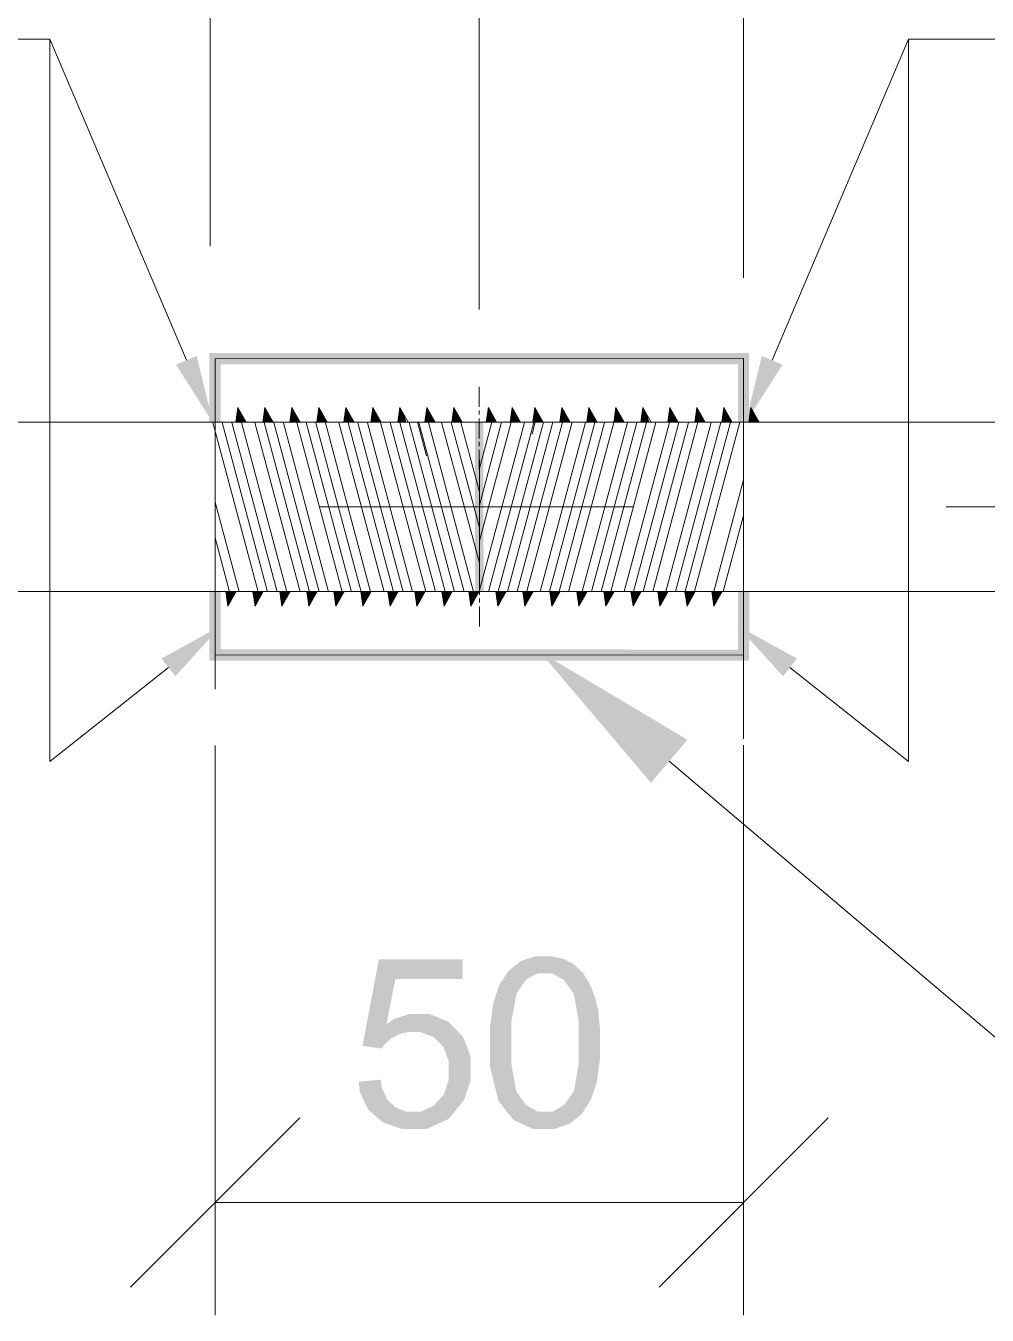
# Model space of a CAD drawing. Header units: millimetres. Extents: x 2 to 579, y 1 to 405.
# Drawn here: x 193.54 to 201.22, y 97.12 to 107.42 of the extents above; entities that cross this region are included whole.
import ezdxf

# ---------------------------------------------------------------- set-up
doc = ezdxf.new("R2010")
doc.units = ezdxf.units.MM
doc.linetypes.add('XKITLINE00', pattern=[0])
doc.layers.add('LinkedObject', color=7, linetype='Continuous', lineweight=0)

# ---------------------------------------------------------------- blocks, each defined once
blk = doc.blocks.new('*A4')
at = {"layer": 'LinkedObject'}
for color, points in [(4, [(199.318, 104.805), (195.099, 104.713), (195.009, 104.803)]), (4, [(195.009, 104.803), (195.099, 104.251), (195.009, 104.251)]), (4, [(195.099, 104.713), (195.099, 104.251), (195.009, 104.803)]), (4, [(199.228, 104.715), (195.099, 104.713), (199.318, 104.805)]), (4, [(199.318, 104.251), (199.228, 104.715), (199.318, 104.805)]), (6, [(194.742, 104.711), (194.908, 104.781), (195.036, 104.249)]), (4, [(199.228, 104.251), (199.228, 104.715), (199.318, 104.251)]), (6, [(199.419, 104.781), (199.585, 104.711), (199.29, 104.249)]), (4, [(197.195, 104.251), (197.198, 102.901), (197.128, 104.25)]), (4, [(197.128, 104.25), (197.198, 102.901), (197.131, 102.901)]), (4, [(195.008, 102.901), (195.099, 102.439), (195.009, 102.349)]), (4, [(195.098, 102.901), (195.099, 102.439), (195.008, 102.901)]), (4, [(199.228, 102.437), (199.229, 102.901), (199.318, 102.347)]), (4, [(199.318, 102.347), (199.229, 102.901), (199.319, 102.901)]), (6, [(194.738, 102.224), (194.626, 102.365), (195.105, 102.63)]), (6, [(199.7, 102.365), (199.588, 102.224), (199.221, 102.63)]), (4, [(195.099, 102.439), (199.228, 102.437), (195.009, 102.349)]), (4, [(195.009, 102.349), (199.228, 102.437), (199.318, 102.347)]), (1, [(198.825, 101.717), (198.534, 101.373), (197.649, 102.418)]), (7, [(196.494, 99.807), (196.231, 99.273), (196.362, 99.965)]), (7, [(197.032, 99.807), (196.362, 99.965), (197.032, 99.965)]), (7, [(196.494, 99.807), (196.362, 99.965), (197.032, 99.807)]), (7, [(197.493, 99.95), (197.63, 99.852), (197.444, 99.911)]), (7, [(197.615, 99.989), (197.63, 99.852), (197.493, 99.95)]), (7, [(197.688, 99.989), (197.63, 99.852), (197.615, 99.989)]), (7, [(197.63, 99.852), (197.688, 99.989), (197.687, 99.852)]), (7, [(197.688, 99.989), (197.745, 99.852), (197.687, 99.852)]), (7, [(197.838, 99.968), (197.688, 99.989), (197.743, 99.989)]), (7, [(197.879, 99.946), (197.688, 99.989), (197.838, 99.968)]), (7, [(197.842, 99.797), (197.688, 99.989), (197.879, 99.946)]), (7, [(197.745, 99.852), (197.688, 99.989), (197.842, 99.797)]), (7, [(197.396, 99.871), (197.504, 99.755), (197.323, 99.759)]), (7, [(197.538, 99.803), (197.396, 99.871), (197.444, 99.911)]), (7, [(197.504, 99.755), (197.396, 99.871), (197.538, 99.803)]), (7, [(197.444, 99.911), (197.63, 99.852), (197.538, 99.803)]), (7, [(197.879, 99.946), (197.88, 99.742), (197.842, 99.797)]), (7, [(197.92, 99.924), (197.88, 99.742), (197.879, 99.946)]), (7, [(197.988, 99.861), (197.88, 99.742), (197.92, 99.924)]), (7, [(198.014, 99.82), (197.88, 99.742), (197.988, 99.861)]), (7, [(196.422, 99.445), (196.231, 99.273), (196.494, 99.807)]), (7, [(197.323, 99.759), (197.504, 99.755), (197.298, 99.685)]), (7, [(197.298, 99.685), (197.504, 99.755), (197.462, 99.693)]), (7, [(198.014, 99.82), (197.919, 99.687), (197.88, 99.742)]), (7, [(198.041, 99.778), (197.919, 99.687), (198.014, 99.82)]), (7, [(198.082, 99.678), (197.919, 99.687), (198.041, 99.778)]), (7, [(197.462, 99.693), (197.249, 99.419), (197.298, 99.685)]), (7, [(197.419, 99.466), (197.249, 99.419), (197.462, 99.693)]), (7, [(197.298, 99.685), (197.249, 99.419), (197.274, 99.612)]), (7, [(198.098, 99.619), (197.958, 99.466), (197.919, 99.687)]), (7, [(198.098, 99.619), (197.919, 99.687), (198.082, 99.678)]), (7, [(198.113, 99.56), (197.958, 99.466), (198.098, 99.619)]), (7, [(198.128, 99.4), (197.958, 99.466), (198.113, 99.56)]), (7, [(196.231, 99.273), (196.422, 99.445), (196.519, 99.365)]), (7, [(196.609, 99.529), (196.422, 99.445), (196.482, 99.487)]), (7, [(196.592, 99.383), (196.422, 99.445), (196.609, 99.529)]), (7, [(196.519, 99.365), (196.422, 99.445), (196.592, 99.383)]), (7, [(196.592, 99.383), (196.609, 99.529), (196.632, 99.383)]), (7, [(196.632, 99.383), (196.609, 99.529), (196.697, 99.383)]), (7, [(196.676, 99.529), (196.697, 99.383), (196.609, 99.529)]), (7, [(196.913, 99.468), (196.676, 99.529), (196.764, 99.529)]), (7, [(196.801, 99.342), (196.676, 99.529), (196.913, 99.468)]), (7, [(196.697, 99.383), (196.676, 99.529), (196.801, 99.342)]), (7, [(196.801, 99.342), (196.913, 99.468), (196.841, 99.301)]), (7, [(196.841, 99.301), (196.913, 99.468), (196.88, 99.26)]), (7, [(196.974, 99.407), (196.88, 99.26), (196.913, 99.468)]), (7, [(197.249, 99.3), (197.419, 99.466), (197.419, 99.3)]), (7, [(197.249, 99.419), (197.419, 99.466), (197.249, 99.3)]), (7, [(198.128, 99.4), (197.958, 99.3), (197.958, 99.466)]), (7, [(196.487, 99.347), (196.231, 99.273), (196.519, 99.365)]), (7, [(196.455, 99.329), (196.231, 99.273), (196.487, 99.347)]), (7, [(196.405, 99.281), (196.231, 99.273), (196.455, 99.329)]), (7, [(196.88, 99.26), (196.974, 99.407), (196.92, 99.148)]), (7, [(196.92, 99.148), (196.974, 99.407), (197.095, 99.188)]), (7, [(197.095, 99.188), (196.974, 99.407), (197.034, 99.345)]), (7, [(198.128, 99.3), (197.958, 99.3), (198.128, 99.4)]), (7, [(196.231, 99.273), (196.405, 99.281), (196.386, 99.252)]), (7, [(197.419, 99.3), (197.249, 99.11), (197.249, 99.3)]), (7, [(197.419, 99.133), (197.249, 99.11), (197.419, 99.3)]), (7, [(198.128, 99.3), (197.958, 99.134), (197.958, 99.3)]), (7, [(198.128, 99.181), (197.958, 99.134), (198.128, 99.3)]), (7, [(196.92, 99.148), (197.095, 99.188), (196.92, 99.077)]), (7, [(196.92, 99.077), (197.095, 99.188), (196.92, 99.003)]), (7, [(197.095, 99.092), (196.92, 99.003), (197.095, 99.188)]), (7, [(197.419, 99.133), (197.382, 98.75), (197.249, 99.11)]), (7, [(197.458, 98.912), (197.382, 98.75), (197.419, 99.133)]), (7, [(197.919, 98.913), (198.128, 99.181), (198.079, 98.916)]), (7, [(197.958, 99.134), (198.128, 99.181), (197.919, 98.913)]), (7, [(198.079, 98.916), (198.128, 99.181), (198.103, 98.989)]), (7, [(196.879, 98.883), (197.095, 99.092), (196.988, 98.775)]), (7, [(196.92, 99.003), (197.095, 99.092), (196.879, 98.883)]), (7, [(196.988, 98.775), (197.095, 99.092), (197.042, 98.842)]), (7, [(197.042, 98.842), (197.095, 99.092), (197.095, 99)]), (7, [(197.249, 99.11), (197.382, 98.75), (197.316, 98.835)]), (7, [(196.385, 98.939), (196.201, 98.988), (196.376, 99.003)]), (7, [(196.201, 98.988), (196.334, 98.714), (196.21, 98.903)]), (7, [(196.385, 98.939), (196.334, 98.714), (196.201, 98.988)]), (7, [(196.43, 98.843), (196.334, 98.714), (196.385, 98.939)]), (7, [(196.21, 98.903), (196.334, 98.714), (196.276, 98.766)]), (7, [(196.334, 98.714), (196.43, 98.843), (196.392, 98.663)]), (7, [(196.465, 98.811), (196.392, 98.663), (196.43, 98.843)]), (7, [(196.837, 98.838), (196.988, 98.775), (196.796, 98.793)]), (7, [(196.879, 98.883), (196.988, 98.775), (196.837, 98.838)]), (7, [(197.382, 98.75), (197.458, 98.912), (197.497, 98.857)]), (7, [(197.536, 98.802), (197.382, 98.75), (197.497, 98.857)]), (7, [(197.88, 98.857), (197.982, 98.73), (197.841, 98.802)]), (7, [(198.079, 98.916), (197.88, 98.857), (197.919, 98.913)]), (7, [(198.055, 98.843), (197.88, 98.857), (198.079, 98.916)]), (7, [(197.982, 98.73), (197.88, 98.857), (198.055, 98.843)]), (7, [(196.5, 98.779), (196.392, 98.663), (196.465, 98.811)]), (7, [(196.5, 98.779), (196.634, 98.611), (196.392, 98.663)]), (7, [(196.585, 98.747), (196.634, 98.611), (196.5, 98.779)]), (7, [(196.635, 98.747), (196.634, 98.611), (196.585, 98.747)]), (7, [(196.634, 98.611), (196.988, 98.775), (196.747, 98.611)]), (7, [(196.695, 98.747), (196.988, 98.775), (196.634, 98.611)]), (7, [(196.695, 98.747), (196.634, 98.611), (196.635, 98.747)]), (7, [(196.796, 98.793), (196.988, 98.775), (196.695, 98.747)]), (7, [(196.747, 98.611), (196.988, 98.775), (196.924, 98.693)]), (7, [(197.536, 98.802), (197.688, 98.611), (197.382, 98.75)]), (7, [(197.382, 98.75), (197.688, 98.611), (197.438, 98.681)]), (7, [(197.631, 98.747), (197.688, 98.611), (197.536, 98.802)]), (7, [(197.688, 98.611), (197.631, 98.747), (197.688, 98.747)]), (7, [(197.688, 98.611), (197.745, 98.747), (197.762, 98.611)]), (7, [(197.745, 98.747), (197.688, 98.611), (197.688, 98.747)]), (7, [(197.933, 98.69), (197.745, 98.747), (197.841, 98.802)]), (7, [(197.885, 98.651), (197.745, 98.747), (197.933, 98.69)]), (7, [(197.762, 98.611), (197.745, 98.747), (197.885, 98.651)]), (7, [(197.841, 98.802), (197.982, 98.73), (197.933, 98.69)]), (7, [(196.392, 98.663), (196.634, 98.611), (196.543, 98.611)]), (7, [(197.438, 98.681), (197.688, 98.611), (197.591, 98.611)])]:
    blk.add_hatch(color=color, dxfattribs=at).paths.add_polyline_path(points, flags=17)
at = {"layer": 'LinkedObject', "color": 6, "linetype": 'XKITLINE00', "lineweight": 0}
for p, q in [((195.014, 105.658), (195.014, 114.337)), ((197.163, 105.151), (197.163, 114.337)), ((197.163, 105.435), (197.163, 114.337)), ((199.273, 105.405), (199.273, 114.337)), ((193.735, 107.309), (188.74, 107.309)), ((194.825, 104.746), (193.735, 107.309)), ((193.735, 101.544), (193.735, 107.309)), ((199.502, 104.746), (200.591, 107.309)), ((200.591, 107.309), (205.587, 107.309)), ((200.591, 101.544), (200.591, 107.309)), ((195.891, 103.576), (198.391, 103.576)), ((200.891, 103.576), (214.064, 103.576)), ((194.682, 102.295), (193.735, 101.544)), ((199.644, 102.295), (200.591, 101.544)), ((195.055, 101.671), (195.055, 97.123)), ((199.274, 101.673), (199.274, 97.123)), ((195.73, 98.698), (194.38, 97.348)), ((198.599, 97.348), (199.949, 98.698)), ((195.055, 98.023), (199.274, 98.023))]:
    blk.add_line(p, q, dxfattribs=at)
at = {"layer": 'LinkedObject', "color": 7, "linetype": 'XKITLINE00', "lineweight": 0}
for p, q in [((195.014, 104.758), (195.014, 104.758)), ((197.163, 104.535), (197.163, 104.535)), ((199.273, 104.505), (199.273, 104.505)), ((182.597, 104.251), (211.732, 104.251)), ((197.163, 104.251), (197.163, 104.251)), ((211.732, 102.901), (182.597, 102.901)), ((195.055, 102.571), (195.055, 102.571)), ((199.274, 102.573), (199.274, 102.573)), ((199.274, 98.023), (199.274, 98.023))]:
    blk.add_line(p, q, dxfattribs=at)
at = {"layer": 'LinkedObject', "color": 4, "linetype": 'XKITLINE00', "lineweight": 0}
for p, q in [((195.054, 104.758), (199.273, 104.76)), ((195.054, 104.251), (195.054, 104.758)), ((199.274, 104.251), (199.273, 104.76)), ((199.273, 104.76), (199.273, 101.723)), ((195.054, 104.61), (195.054, 102.122)), ((197.164, 103.873), (197.164, 102.901)), ((195.054, 102.901), (195.054, 102.394)), ((199.274, 102.901), (199.273, 102.392)), ((195.054, 102.394), (199.273, 102.392))]:
    blk.add_line(p, q, dxfattribs=at)
at = {"layer": 'LinkedObject', "color": 9, "linetype": 'XKITLINE00', "lineweight": 0}
for p, q in [((197.163, 104.375), (197.163, 104.535)), ((197.163, 104.313), (197.163, 104.344)), ((197.163, 104.125), (197.163, 104.281)), ((197.163, 104.123), (197.163, 104.251)), ((197.163, 104.063), (197.163, 104.094)), ((197.163, 104.06), (197.163, 104.092)), ((197.164, 103.875), (197.163, 104.031)), ((197.163, 103.873), (197.163, 104.029)), ((197.164, 103.813), (197.164, 103.844)), ((197.164, 103.81), (197.164, 103.842)), ((197.164, 103.625), (197.164, 103.781)), ((197.164, 103.623), (197.164, 103.779)), ((197.164, 103.563), (197.164, 103.594)), ((197.164, 103.56), (197.164, 103.592)), ((197.164, 103.375), (197.164, 103.531)), ((197.164, 103.373), (197.164, 103.529)), ((197.164, 103.313), (197.164, 103.344)), ((197.164, 103.31), (197.164, 103.342)), ((197.164, 103.125), (197.164, 103.281)), ((197.164, 103.123), (197.164, 103.279)), ((197.164, 103.063), (197.164, 103.094)), ((197.164, 103.06), (197.164, 103.092)), ((197.164, 102.875), (197.164, 103.031)), ((197.164, 102.901), (197.164, 103.029)), ((197.164, 102.813), (197.164, 102.844)), ((197.164, 102.622), (197.164, 102.781))]:
    blk.add_line(p, q, dxfattribs=at)
at = {"layer": 'LinkedObject', "color": 1, "linetype": 'XKITLINE00', "lineweight": 0}
for p, q in [((195.237, 104.369), (195.22, 104.251)), ((195.223, 104.273), (195.229, 104.251)), ((195.224, 104.28), (195.232, 104.251)), ((195.226, 104.294), (195.238, 104.251)), ((195.227, 104.302), (195.241, 104.251)), ((195.229, 104.316), (195.247, 104.251)), ((195.23, 104.323), (195.25, 104.251)), ((195.232, 104.338), (195.256, 104.251)), ((195.233, 104.345), (195.259, 104.251)), ((195.235, 104.36), (195.265, 104.251)), ((195.236, 104.367), (195.268, 104.251)), ((195.302, 104.251), (195.237, 104.369)), ((195.247, 104.351), (195.274, 104.251)), ((195.253, 104.34), (195.277, 104.251)), ((195.264, 104.319), (195.283, 104.251)), ((195.27, 104.309), (195.286, 104.251)), ((195.281, 104.288), (195.292, 104.251)), ((195.287, 104.278), (195.295, 104.251)), ((195.452, 104.369), (195.435, 104.251)), ((195.438, 104.273), (195.444, 104.251)), ((195.439, 104.28), (195.447, 104.251)), ((195.441, 104.295), (195.453, 104.251)), ((195.443, 104.302), (195.456, 104.251)), ((195.445, 104.316), (195.462, 104.251)), ((195.446, 104.324), (195.465, 104.251)), ((195.448, 104.338), (195.471, 104.251)), ((195.449, 104.345), (195.474, 104.251)), ((195.451, 104.36), (195.48, 104.251)), ((195.518, 104.251), (195.452, 104.369)), ((195.452, 104.367), (195.483, 104.251)), ((195.463, 104.35), (195.489, 104.251)), ((195.468, 104.34), (195.492, 104.251)), ((195.48, 104.319), (195.498, 104.251)), ((195.486, 104.309), (195.501, 104.251)), ((195.497, 104.288), (195.507, 104.251)), ((195.503, 104.278), (195.51, 104.251)), ((195.668, 104.369), (195.651, 104.251)), ((195.654, 104.273), (195.66, 104.251)), ((195.655, 104.281), (195.663, 104.251)), ((195.657, 104.295), (195.669, 104.251)), ((195.658, 104.302), (195.672, 104.251)), ((195.66, 104.317), (195.678, 104.251)), ((195.661, 104.324), (195.681, 104.251)), ((195.663, 104.338), (195.687, 104.251)), ((195.664, 104.346), (195.69, 104.251)), ((195.667, 104.36), (195.696, 104.251)), ((195.734, 104.251), (195.668, 104.369)), ((195.668, 104.367), (195.699, 104.251)), ((195.678, 104.35), (195.705, 104.251)), ((195.684, 104.339), (195.708, 104.251)), ((195.696, 104.319), (195.714, 104.251)), ((195.701, 104.308), (195.717, 104.251)), ((195.713, 104.288), (195.723, 104.251)), ((195.719, 104.277), (195.726, 104.251)), ((195.883, 104.369), (195.866, 104.251)), ((195.869, 104.274), (195.876, 104.251)), ((195.871, 104.281), (195.879, 104.251)), ((195.873, 104.295), (195.885, 104.251)), ((195.874, 104.303), (195.888, 104.251)), ((195.876, 104.317), (195.894, 104.251)), ((195.877, 104.324), (195.897, 104.251)), ((195.879, 104.339), (195.903, 104.251)), ((195.88, 104.346), (195.906, 104.251)), ((195.882, 104.361), (195.912, 104.251)), ((195.949, 104.251), (195.883, 104.369)), ((195.883, 104.368), (195.915, 104.251)), ((195.894, 104.349), (195.921, 104.251)), ((195.9, 104.339), (195.924, 104.251)), ((195.911, 104.318), (195.93, 104.251)), ((195.917, 104.308), (195.933, 104.251)), ((195.929, 104.287), (195.939, 104.251)), ((195.935, 104.277), (195.942, 104.251)), ((196.099, 104.369), (196.082, 104.251)), ((196.085, 104.274), (196.091, 104.251)), ((196.086, 104.281), (196.094, 104.251)), ((196.088, 104.296), (196.1, 104.251)), ((196.089, 104.303), (196.103, 104.251)), ((196.091, 104.317), (196.109, 104.251)), ((196.092, 104.325), (196.112, 104.251)), ((196.095, 104.339), (196.118, 104.251)), ((196.096, 104.346), (196.121, 104.251)), ((196.098, 104.361), (196.127, 104.251)), ((196.165, 104.251), (196.099, 104.369)), ((196.099, 104.368), (196.13, 104.251)), ((196.11, 104.349), (196.136, 104.251)), ((196.116, 104.338), (196.139, 104.251)), ((196.127, 104.318), (196.145, 104.251)), ((196.133, 104.307), (196.148, 104.251)), ((196.145, 104.287), (196.154, 104.251)), ((196.15, 104.276), (196.157, 104.251)), ((196.314, 104.369), (196.297, 104.251)), ((196.301, 104.274), (196.307, 104.251)), ((196.302, 104.281), (196.31, 104.251)), ((196.304, 104.296), (196.316, 104.251)), ((196.305, 104.303), (196.319, 104.251)), ((196.307, 104.318), (196.325, 104.251)), ((196.308, 104.325), (196.328, 104.251)), ((196.31, 104.339), (196.334, 104.251)), ((196.311, 104.347), (196.337, 104.251)), ((196.313, 104.361), (196.343, 104.251)), ((196.38, 104.251), (196.314, 104.369)), ((196.314, 104.368), (196.346, 104.251)), ((196.326, 104.348), (196.352, 104.251)), ((196.332, 104.338), (196.355, 104.251)), ((196.343, 104.317), (196.361, 104.251)), ((196.349, 104.307), (196.364, 104.251)), ((196.36, 104.286), (196.37, 104.251)), ((196.366, 104.276), (196.373, 104.251)), ((196.53, 104.369), (196.513, 104.251)), ((196.516, 104.275), (196.523, 104.251)), ((196.517, 104.282), (196.526, 104.251)), ((196.519, 104.296), (196.532, 104.251)), ((196.521, 104.303), (196.535, 104.251)), ((196.523, 104.318), (196.541, 104.251)), ((196.524, 104.325), (196.544, 104.251)), ((196.526, 104.34), (196.55, 104.251)), ((196.527, 104.347), (196.553, 104.251)), ((196.529, 104.361), (196.559, 104.251)), ((196.53, 104.369), (196.562, 104.251)), ((196.596, 104.251), (196.53, 104.369)), ((196.542, 104.348), (196.568, 104.251)), ((196.547, 104.338), (196.571, 104.251)), ((196.559, 104.317), (196.577, 104.251)), ((196.746, 104.369), (196.728, 104.251)), ((196.731, 104.272), (196.737, 104.251)), ((196.733, 104.279), (196.74, 104.251)), ((196.735, 104.294), (196.746, 104.251)), ((196.736, 104.301), (196.749, 104.251)), ((196.738, 104.315), (196.755, 104.251)), ((196.739, 104.323), (196.758, 104.251)), ((196.741, 104.337), (196.764, 104.251)), ((196.742, 104.344), (196.767, 104.251)), ((196.744, 104.359), (196.773, 104.251)), ((196.745, 104.366), (196.776, 104.251)), ((196.811, 104.251), (196.746, 104.369)), ((196.755, 104.351), (196.782, 104.251)), ((196.761, 104.341), (196.785, 104.251)), ((196.772, 104.32), (196.791, 104.251)), ((196.778, 104.31), (196.794, 104.251)), ((196.79, 104.289), (196.8, 104.251)), ((196.796, 104.279), (196.803, 104.251)), ((196.961, 104.369), (196.944, 104.251)), ((196.947, 104.272), (196.953, 104.251)), ((196.948, 104.28), (196.956, 104.251)), ((196.95, 104.294), (196.962, 104.251)), ((196.951, 104.301), (196.965, 104.251)), ((196.953, 104.316), (196.971, 104.251)), ((196.954, 104.323), (196.974, 104.251)), ((196.957, 104.338), (196.98, 104.251)), ((196.958, 104.345), (196.983, 104.251)), ((196.96, 104.359), (196.989, 104.251)), ((197.027, 104.251), (196.961, 104.369)), ((196.961, 104.366), (196.992, 104.251)), ((196.971, 104.351), (196.998, 104.251)), ((196.977, 104.341), (197.001, 104.251)), ((196.988, 104.32), (197.007, 104.251)), ((196.994, 104.31), (197.01, 104.251)), ((197.006, 104.289), (197.016, 104.251)), ((197.011, 104.278), (197.019, 104.251)), ((197.236, 104.369), (197.218, 104.251)), ((197.221, 104.273), (197.227, 104.251)), ((197.223, 104.28), (197.23, 104.251)), ((197.225, 104.294), (197.236, 104.251)), ((197.226, 104.302), (197.239, 104.251)), ((197.227, 104.278), (197.235, 104.251)), ((197.228, 104.316), (197.245, 104.251)), ((197.229, 104.323), (197.248, 104.251)), ((197.231, 104.338), (197.254, 104.251)), ((197.232, 104.345), (197.257, 104.251)), ((197.234, 104.36), (197.263, 104.251)), ((197.235, 104.367), (197.266, 104.251)), ((197.301, 104.251), (197.236, 104.369)), ((197.246, 104.35), (197.272, 104.251)), ((197.251, 104.34), (197.275, 104.251)), ((197.263, 104.319), (197.281, 104.251)), ((197.269, 104.309), (197.284, 104.251)), ((197.28, 104.288), (197.29, 104.251)), ((197.427, 104.369), (197.409, 104.251)), ((197.413, 104.273), (197.419, 104.251)), ((197.414, 104.28), (197.422, 104.251)), ((197.416, 104.295), (197.428, 104.251)), ((197.417, 104.302), (197.431, 104.251)), ((197.419, 104.316), (197.437, 104.251)), ((197.42, 104.324), (197.44, 104.251)), ((197.422, 104.338), (197.446, 104.251)), ((197.423, 104.345), (197.449, 104.251)), ((197.425, 104.36), (197.455, 104.251)), ((197.426, 104.367), (197.458, 104.251)), ((197.492, 104.251), (197.427, 104.369)), ((197.437, 104.35), (197.464, 104.251)), ((197.443, 104.34), (197.467, 104.251)), ((197.454, 104.319), (197.473, 104.251)), ((197.46, 104.309), (197.476, 104.251)), ((197.472, 104.288), (197.482, 104.251)), ((197.477, 104.278), (197.485, 104.251)), ((197.608, 104.369), (197.591, 104.251)), ((197.594, 104.273), (197.6, 104.251)), ((197.595, 104.281), (197.603, 104.251)), ((197.597, 104.295), (197.609, 104.251)), ((197.598, 104.302), (197.612, 104.251)), ((197.6, 104.317), (197.618, 104.251)), ((197.601, 104.324), (197.621, 104.251)), ((197.603, 104.338), (197.627, 104.251)), ((197.604, 104.346), (197.63, 104.251)), ((197.607, 104.36), (197.636, 104.251)), ((197.674, 104.251), (197.608, 104.369)), ((197.608, 104.367), (197.639, 104.251)), ((197.618, 104.35), (197.645, 104.251)), ((197.624, 104.339), (197.648, 104.251)), ((197.636, 104.319), (197.654, 104.251)), ((197.641, 104.308), (197.657, 104.251)), ((197.653, 104.287), (197.663, 104.251)), ((197.659, 104.277), (197.666, 104.251)), ((197.823, 104.369), (197.806, 104.251)), ((197.809, 104.274), (197.816, 104.251)), ((197.811, 104.281), (197.819, 104.251)), ((197.813, 104.295), (197.825, 104.251)), ((197.814, 104.303), (197.828, 104.251)), ((197.816, 104.317), (197.834, 104.251)), ((197.817, 104.324), (197.837, 104.251)), ((197.819, 104.339), (197.843, 104.251)), ((197.82, 104.346), (197.846, 104.251)), ((197.822, 104.36), (197.852, 104.251)), ((197.889, 104.251), (197.823, 104.369)), ((197.823, 104.368), (197.855, 104.251)), ((197.834, 104.349), (197.861, 104.251)), ((197.84, 104.339), (197.864, 104.251)), ((197.851, 104.318), (197.87, 104.251)), ((197.857, 104.308), (197.873, 104.251)), ((197.869, 104.287), (197.879, 104.251)), ((197.875, 104.277), (197.882, 104.251)), ((198.039, 104.369), (198.022, 104.251)), ((198.025, 104.274), (198.031, 104.251)), ((198.026, 104.281), (198.034, 104.251)), ((198.028, 104.296), (198.04, 104.251)), ((198.029, 104.303), (198.043, 104.251)), ((198.031, 104.317), (198.049, 104.251)), ((198.032, 104.325), (198.052, 104.251)), ((198.035, 104.339), (198.058, 104.251)), ((198.036, 104.346), (198.061, 104.251)), ((198.038, 104.361), (198.067, 104.251)), ((198.105, 104.251), (198.039, 104.369)), ((198.039, 104.368), (198.07, 104.251)), ((198.05, 104.349), (198.076, 104.251)), ((198.056, 104.338), (198.079, 104.251)), ((198.067, 104.318), (198.085, 104.251)), ((198.073, 104.307), (198.088, 104.251)), ((198.085, 104.287), (198.094, 104.251)), ((198.09, 104.276), (198.097, 104.251)), ((198.254, 104.369), (198.237, 104.251)), ((198.241, 104.274), (198.247, 104.251)), ((198.242, 104.281), (198.25, 104.251)), ((198.244, 104.296), (198.256, 104.251)), ((198.245, 104.303), (198.259, 104.251)), ((198.247, 104.318), (198.265, 104.251)), ((198.248, 104.325), (198.268, 104.251)), ((198.25, 104.339), (198.274, 104.251)), ((198.251, 104.347), (198.277, 104.251)), ((198.253, 104.361), (198.283, 104.251)), ((198.32, 104.251), (198.254, 104.369)), ((198.254, 104.368), (198.286, 104.251)), ((198.266, 104.348), (198.292, 104.251)), ((198.271, 104.338), (198.295, 104.251)), ((198.283, 104.317), (198.301, 104.251)), ((198.289, 104.307), (198.304, 104.251)), ((198.3, 104.286), (198.31, 104.251)), ((198.306, 104.276), (198.313, 104.251)), ((198.47, 104.369), (198.453, 104.251)), ((198.456, 104.274), (198.463, 104.251)), ((198.457, 104.282), (198.466, 104.251)), ((198.459, 104.296), (198.472, 104.251)), ((198.46, 104.303), (198.475, 104.251)), ((198.463, 104.318), (198.481, 104.251)), ((198.464, 104.325), (198.484, 104.251)), ((198.466, 104.34), (198.49, 104.251)), ((198.467, 104.347), (198.493, 104.251)), ((198.469, 104.361), (198.499, 104.251)), ((198.47, 104.369), (198.502, 104.251)), ((198.536, 104.251), (198.47, 104.369)), ((198.482, 104.348), (198.508, 104.251)), ((198.487, 104.338), (198.511, 104.251)), ((198.499, 104.317), (198.517, 104.251)), ((198.686, 104.369), (198.668, 104.251)), ((198.671, 104.272), (198.677, 104.251)), ((198.672, 104.279), (198.68, 104.251)), ((198.675, 104.294), (198.686, 104.251)), ((198.676, 104.301), (198.689, 104.251)), ((198.678, 104.316), (198.695, 104.251)), ((198.679, 104.323), (198.698, 104.251)), ((198.681, 104.337), (198.704, 104.251)), ((198.682, 104.344), (198.707, 104.251)), ((198.684, 104.359), (198.713, 104.251)), ((198.685, 104.366), (198.716, 104.251)), ((198.751, 104.251), (198.686, 104.369)), ((198.695, 104.351), (198.722, 104.251)), ((198.701, 104.341), (198.725, 104.251)), ((198.712, 104.32), (198.731, 104.251)), ((198.718, 104.31), (198.734, 104.251)), ((198.73, 104.289), (198.74, 104.251)), ((198.736, 104.279), (198.743, 104.251)), ((198.901, 104.369), (198.884, 104.251)), ((198.887, 104.272), (198.893, 104.251)), ((198.888, 104.28), (198.896, 104.251)), ((198.89, 104.294), (198.902, 104.251)), ((198.891, 104.301), (198.905, 104.251)), ((198.893, 104.316), (198.911, 104.251)), ((198.894, 104.323), (198.914, 104.251)), ((198.897, 104.338), (198.92, 104.251)), ((198.898, 104.345), (198.923, 104.251)), ((198.9, 104.359), (198.929, 104.251)), ((198.967, 104.251), (198.901, 104.369)), ((198.901, 104.367), (198.932, 104.251)), ((198.911, 104.351), (198.938, 104.251)), ((198.917, 104.341), (198.941, 104.251)), ((198.928, 104.32), (198.947, 104.251)), ((198.934, 104.31), (198.95, 104.251)), ((198.946, 104.289), (198.956, 104.251)), ((198.951, 104.278), (198.959, 104.251)), ((199.117, 104.369), (199.099, 104.251)), ((199.103, 104.273), (199.109, 104.251)), ((199.104, 104.28), (199.112, 104.251)), ((199.106, 104.294), (199.118, 104.251)), ((199.107, 104.302), (199.121, 104.251)), ((199.109, 104.316), (199.127, 104.251)), ((199.11, 104.323), (199.13, 104.251)), ((199.112, 104.338), (199.136, 104.251)), ((199.113, 104.345), (199.139, 104.251)), ((199.115, 104.36), (199.144, 104.251)), ((199.116, 104.367), (199.147, 104.251)), ((199.182, 104.251), (199.117, 104.369)), ((199.127, 104.351), (199.153, 104.251)), ((199.132, 104.34), (199.156, 104.251)), ((199.144, 104.319), (199.162, 104.251)), ((199.15, 104.309), (199.165, 104.251)), ((199.161, 104.288), (199.171, 104.251)), ((199.167, 104.278), (199.174, 104.251)), ((199.332, 104.369), (199.315, 104.251)), ((199.318, 104.273), (199.324, 104.251)), ((199.319, 104.28), (199.327, 104.251)), ((199.321, 104.295), (199.333, 104.251)), ((199.322, 104.302), (199.336, 104.251)), ((199.325, 104.316), (199.342, 104.251)), ((199.326, 104.324), (199.345, 104.251)), ((199.328, 104.338), (199.351, 104.251)), ((199.329, 104.345), (199.354, 104.251)), ((199.331, 104.36), (199.36, 104.251)), ((199.398, 104.251), (199.332, 104.369)), ((199.332, 104.367), (199.363, 104.251)), ((199.342, 104.35), (199.369, 104.251)), ((199.348, 104.34), (199.372, 104.251)), ((199.36, 104.319), (199.378, 104.251)), ((199.366, 104.309), (199.381, 104.251)), ((199.377, 104.288), (199.387, 104.251)), ((199.383, 104.278), (199.39, 104.251)), ((195.036, 104.249), (195.398, 102.899)), ((195.112, 104.249), (195.474, 102.899)), ((195.188, 104.249), (195.55, 102.899)), ((195.22, 104.251), (195.22, 104.251)), ((195.221, 104.258), (195.223, 104.251)), ((195.265, 104.249), (195.626, 102.899)), ((195.299, 104.257), (195.301, 104.251)), ((195.371, 104.249), (195.733, 102.899)), ((195.435, 104.251), (195.435, 104.251)), ((195.436, 104.258), (195.438, 104.251)), ((195.447, 104.249), (195.809, 102.899)), ((195.515, 104.257), (195.516, 104.251)), ((195.523, 104.249), (195.885, 102.899)), ((195.6, 104.248), (195.961, 102.899)), ((195.651, 104.252), (195.651, 104.251)), ((195.652, 104.259), (195.654, 104.251)), ((195.706, 104.249), (196.068, 102.899)), ((195.73, 104.256), (195.732, 104.251)), ((195.782, 104.249), (196.144, 102.899)), ((195.859, 104.248), (196.22, 102.899)), ((195.866, 104.252), (195.867, 104.251)), ((195.867, 104.259), (195.87, 104.251)), ((195.935, 104.248), (196.296, 102.899)), ((195.946, 104.256), (195.948, 104.251)), ((196.041, 104.249), (196.403, 102.899)), ((196.082, 104.252), (196.082, 104.251)), ((196.083, 104.259), (196.085, 104.251)), ((196.117, 104.248), (196.479, 102.899)), ((196.162, 104.256), (196.163, 104.251)), ((196.194, 104.248), (196.555, 102.899)), ((196.27, 104.248), (196.631, 102.898)), ((196.298, 104.252), (196.298, 104.251)), ((196.299, 104.26), (196.301, 104.251)), ((196.376, 104.25), (196.738, 102.9)), ((196.378, 104.255), (196.379, 104.251)), ((196.452, 104.249), (196.814, 102.9)), ((196.513, 104.253), (196.514, 104.251)), ((196.514, 104.26), (196.517, 104.251)), ((196.528, 104.249), (196.89, 102.9)), ((196.605, 104.249), (196.966, 102.899)), ((196.67, 104.251), (196.742, 103.983)), ((196.681, 104.249), (197.042, 102.899)), ((196.729, 104.258), (196.731, 104.251)), ((196.757, 104.249), (197.118, 102.899)), ((196.807, 104.258), (196.809, 104.251)), ((196.863, 104.25), (197.164, 103.128)), ((196.939, 104.25), (197.164, 103.412)), ((196.944, 104.251), (196.944, 104.251)), ((196.945, 104.258), (196.947, 104.251)), ((197.015, 104.25), (197.164, 103.697)), ((197.023, 104.258), (197.025, 104.251)), ((197.16, 104.251), (197.16, 104.251)), ((197.524, 104.25), (197.162, 102.901)), ((197.163, 104.251), (197.163, 104.251)), ((197.265, 104.251), (197.163, 103.873)), ((197.417, 104.252), (197.164, 103.306)), ((197.341, 104.252), (197.164, 103.589)), ((197.6, 104.25), (197.238, 102.901)), ((197.239, 104.257), (197.24, 104.251)), ((197.676, 104.251), (197.314, 102.901)), ((197.375, 104.251), (197.375, 104.251)), ((197.376, 104.258), (197.378, 104.251)), ((197.752, 104.251), (197.39, 102.901)), ((197.454, 104.257), (197.456, 104.251)), ((197.828, 104.251), (197.467, 102.901)), ((197.904, 104.251), (197.543, 102.902)), ((197.611, 104.251), (197.586, 104.156)), ((197.591, 104.252), (197.591, 104.251)), ((197.592, 104.259), (197.594, 104.251)), ((198.011, 104.249), (197.649, 102.9)), ((197.67, 104.256), (197.672, 104.251)), ((198.087, 104.25), (197.725, 102.9)), ((198.163, 104.25), (197.801, 102.9)), ((197.806, 104.252), (197.807, 104.251)), ((197.807, 104.259), (197.81, 104.251)), ((198.239, 104.25), (197.877, 102.901)), ((197.886, 104.256), (197.888, 104.251)), ((198.346, 104.25), (197.984, 102.9)), ((198.022, 104.252), (198.022, 104.251)), ((198.023, 104.259), (198.025, 104.251)), ((198.422, 104.25), (198.06, 102.9)), ((198.102, 104.256), (198.103, 104.251)), ((198.498, 104.25), (198.136, 102.901)), ((198.574, 104.25), (198.213, 102.901)), ((198.237, 104.252), (198.238, 104.251)), ((198.239, 104.26), (198.241, 104.251)), ((198.318, 104.255), (198.319, 104.251)), ((198.681, 104.25), (198.319, 102.9)), ((198.453, 104.253), (198.454, 104.251)), ((198.454, 104.26), (198.457, 104.251)), ((198.833, 104.25), (198.471, 102.901)), ((198.909, 104.251), (198.548, 102.901)), ((199.016, 104.25), (198.654, 102.901)), ((198.669, 104.258), (198.671, 104.251)), ((199.092, 104.25), (198.73, 102.901)), ((198.747, 104.258), (198.749, 104.251)), ((199.168, 104.251), (198.807, 102.901)), ((199.244, 104.251), (198.883, 102.901)), ((198.884, 104.251), (198.884, 104.251)), ((198.885, 104.258), (198.887, 104.251)), ((198.963, 104.258), (198.965, 104.251)), ((199.099, 104.251), (199.1, 104.251)), ((199.101, 104.258), (199.103, 104.251)), ((199.179, 104.257), (199.18, 104.251)), ((199.315, 104.251), (199.315, 104.251)), ((199.316, 104.258), (199.318, 104.251)), ((199.394, 104.257), (199.396, 104.251)), ((199.273, 103.791), (199.035, 102.901)), ((195.054, 103.614), (195.246, 102.899)), ((199.273, 103.507), (199.111, 102.901)), ((195.054, 103.33), (195.169, 102.899)), ((195.157, 102.783), (195.14, 102.901)), ((195.141, 102.901), (195.168, 102.802)), ((195.144, 102.901), (195.17, 102.806)), ((195.146, 102.863), (195.164, 102.795)), ((195.149, 102.839), (195.162, 102.791)), ((195.15, 102.901), (195.174, 102.813)), ((195.153, 102.901), (195.176, 102.817)), ((195.223, 102.901), (195.157, 102.783)), ((195.159, 102.901), (195.18, 102.824)), ((195.162, 102.901), (195.182, 102.828)), ((195.168, 102.901), (195.186, 102.835)), ((195.171, 102.901), (195.188, 102.838)), ((195.177, 102.901), (195.192, 102.846)), ((195.18, 102.901), (195.194, 102.849)), ((195.186, 102.901), (195.198, 102.857)), ((195.189, 102.901), (195.2, 102.86)), ((195.195, 102.901), (195.204, 102.867)), ((195.198, 102.901), (195.206, 102.871)), ((195.204, 102.901), (195.21, 102.878)), ((195.207, 102.901), (195.212, 102.882)), ((195.213, 102.901), (195.217, 102.889)), ((195.216, 102.901), (195.219, 102.893)), ((195.222, 102.901), (195.223, 102.9)), ((195.373, 102.783), (195.356, 102.901)), ((195.357, 102.901), (195.384, 102.802)), ((195.36, 102.901), (195.386, 102.806)), ((195.361, 102.865), (195.38, 102.795)), ((195.365, 102.84), (195.378, 102.791)), ((195.366, 102.901), (195.39, 102.813)), ((195.369, 102.901), (195.392, 102.817)), ((195.439, 102.901), (195.373, 102.783)), ((195.375, 102.901), (195.396, 102.824)), ((195.378, 102.901), (195.398, 102.828)), ((195.384, 102.901), (195.402, 102.835)), ((195.387, 102.901), (195.404, 102.839)), ((195.393, 102.901), (195.408, 102.846)), ((195.396, 102.901), (195.41, 102.849)), ((195.402, 102.901), (195.414, 102.857)), ((195.405, 102.901), (195.416, 102.86)), ((195.411, 102.901), (195.42, 102.868)), ((195.414, 102.901), (195.422, 102.871)), ((195.42, 102.901), (195.426, 102.879)), ((195.423, 102.901), (195.428, 102.882)), ((195.429, 102.901), (195.432, 102.889)), ((195.432, 102.901), (195.434, 102.893)), ((195.438, 102.901), (195.438, 102.9)), ((195.588, 102.783), (195.571, 102.901)), ((195.573, 102.901), (195.599, 102.802)), ((195.576, 102.901), (195.601, 102.806)), ((195.576, 102.866), (195.595, 102.795)), ((195.58, 102.841), (195.593, 102.792)), ((195.582, 102.901), (195.605, 102.813)), ((195.585, 102.901), (195.607, 102.817)), ((195.654, 102.901), (195.588, 102.783)), ((195.591, 102.901), (195.611, 102.824)), ((195.594, 102.901), (195.613, 102.828)), ((195.6, 102.901), (195.617, 102.835)), ((195.603, 102.901), (195.619, 102.839)), ((195.609, 102.901), (195.624, 102.846)), ((195.612, 102.901), (195.626, 102.85)), ((195.618, 102.901), (195.63, 102.857)), ((195.621, 102.901), (195.632, 102.861)), ((195.627, 102.901), (195.636, 102.868)), ((195.63, 102.901), (195.638, 102.871)), ((195.636, 102.901), (195.642, 102.879)), ((195.639, 102.901), (195.644, 102.882)), ((195.645, 102.901), (195.648, 102.89)), ((195.648, 102.901), (195.65, 102.893)), ((195.654, 102.901), (195.654, 102.9)), ((195.804, 102.783), (195.787, 102.901)), ((195.789, 102.901), (195.815, 102.803)), ((195.792, 102.901), (195.817, 102.806)), ((195.792, 102.867), (195.811, 102.795)), ((195.795, 102.842), (195.809, 102.792)), ((195.797, 102.901), (195.821, 102.813)), ((195.8, 102.901), (195.823, 102.817)), ((195.87, 102.901), (195.804, 102.783)), ((195.806, 102.901), (195.827, 102.824)), ((195.809, 102.901), (195.829, 102.828)), ((195.815, 102.901), (195.833, 102.835)), ((195.818, 102.901), (195.835, 102.839)), ((195.824, 102.901), (195.839, 102.846)), ((195.827, 102.901), (195.841, 102.85)), ((195.833, 102.901), (195.845, 102.857)), ((195.836, 102.901), (195.847, 102.861)), ((195.842, 102.901), (195.851, 102.868)), ((195.845, 102.901), (195.853, 102.872)), ((195.851, 102.901), (195.857, 102.879)), ((195.854, 102.901), (195.859, 102.882)), ((195.86, 102.901), (195.863, 102.89)), ((195.863, 102.901), (195.865, 102.893)), ((195.869, 102.901), (195.869, 102.901)), ((196.019, 102.783), (196.002, 102.901)), ((196.004, 102.901), (196.031, 102.803)), ((196.007, 102.901), (196.033, 102.806)), ((196.007, 102.868), (196.026, 102.795)), ((196.011, 102.843), (196.024, 102.792)), ((196.013, 102.901), (196.037, 102.814)), ((196.016, 102.901), (196.039, 102.817)), ((196.085, 102.901), (196.019, 102.783)), ((196.022, 102.901), (196.043, 102.825)), ((196.025, 102.901), (196.045, 102.828)), ((196.031, 102.901), (196.049, 102.835)), ((196.034, 102.901), (196.051, 102.839)), ((196.04, 102.901), (196.055, 102.846)), ((196.043, 102.901), (196.057, 102.85)), ((196.049, 102.901), (196.061, 102.857)), ((196.052, 102.901), (196.063, 102.861)), ((196.058, 102.901), (196.067, 102.868)), ((196.061, 102.901), (196.069, 102.872)), ((196.067, 102.901), (196.073, 102.879)), ((196.07, 102.901), (196.075, 102.883)), ((196.076, 102.901), (196.079, 102.89)), ((196.079, 102.901), (196.081, 102.893)), ((196.085, 102.901), (196.085, 102.901)), ((196.235, 102.783), (196.218, 102.901)), ((196.22, 102.901), (196.246, 102.803)), ((196.223, 102.901), (196.248, 102.807)), ((196.223, 102.869), (196.242, 102.796)), ((196.226, 102.844), (196.24, 102.792)), ((196.229, 102.901), (196.252, 102.814)), ((196.232, 102.901), (196.254, 102.817)), ((196.301, 102.901), (196.235, 102.783)), ((196.238, 102.901), (196.258, 102.825)), ((196.241, 102.901), (196.26, 102.828)), ((196.247, 102.901), (196.264, 102.836)), ((196.25, 102.901), (196.266, 102.839)), ((196.256, 102.901), (196.27, 102.846)), ((196.259, 102.901), (196.272, 102.85)), ((196.265, 102.901), (196.276, 102.857)), ((196.268, 102.901), (196.279, 102.861)), ((196.274, 102.901), (196.283, 102.868)), ((196.277, 102.901), (196.285, 102.872)), ((196.283, 102.901), (196.289, 102.879)), ((196.286, 102.901), (196.291, 102.883)), ((196.292, 102.901), (196.295, 102.89)), ((196.295, 102.901), (196.297, 102.894)), ((196.301, 102.901), (196.301, 102.901)), ((196.451, 102.783), (196.433, 102.901)), ((196.436, 102.901), (196.462, 102.803)), ((196.438, 102.87), (196.458, 102.796)), ((196.439, 102.901), (196.464, 102.807)), ((196.441, 102.845), (196.456, 102.792)), ((196.445, 102.901), (196.468, 102.814)), ((196.448, 102.901), (196.47, 102.818)), ((196.516, 102.901), (196.451, 102.783)), ((196.454, 102.901), (196.474, 102.825)), ((196.457, 102.901), (196.476, 102.828)), ((196.462, 102.901), (196.48, 102.836)), ((196.465, 102.901), (196.482, 102.839)), ((196.471, 102.901), (196.486, 102.847)), ((196.474, 102.901), (196.488, 102.85)), ((196.48, 102.901), (196.492, 102.858)), ((196.483, 102.901), (196.494, 102.861)), ((196.489, 102.901), (196.498, 102.868)), ((196.492, 102.901), (196.5, 102.872)), ((196.498, 102.901), (196.504, 102.879)), ((196.501, 102.901), (196.506, 102.883)), ((196.507, 102.901), (196.51, 102.89)), ((196.51, 102.901), (196.512, 102.894)), ((196.666, 102.783), (196.649, 102.901)), ((196.65, 102.901), (196.677, 102.802)), ((196.653, 102.901), (196.679, 102.805)), ((196.655, 102.861), (196.673, 102.795)), ((196.658, 102.837), (196.671, 102.791)), ((196.659, 102.901), (196.683, 102.813)), ((196.662, 102.901), (196.685, 102.816)), ((196.732, 102.901), (196.666, 102.783)), ((196.668, 102.901), (196.689, 102.824)), ((196.671, 102.901), (196.691, 102.827)), ((196.677, 102.901), (196.695, 102.834)), ((196.68, 102.901), (196.697, 102.838)), ((196.686, 102.901), (196.701, 102.845)), ((196.689, 102.901), (196.703, 102.849)), ((196.695, 102.901), (196.707, 102.856)), ((196.698, 102.901), (196.709, 102.86)), ((196.704, 102.901), (196.713, 102.867)), ((196.707, 102.901), (196.715, 102.871)), ((196.713, 102.901), (196.719, 102.878)), ((196.716, 102.901), (196.721, 102.882)), ((196.722, 102.901), (196.725, 102.889)), ((196.725, 102.901), (196.727, 102.893)), ((196.731, 102.901), (196.731, 102.9)), ((196.882, 102.783), (196.864, 102.901)), ((196.866, 102.901), (196.892, 102.802)), ((196.869, 102.901), (196.894, 102.806)), ((196.87, 102.862), (196.888, 102.795)), ((196.874, 102.838), (196.886, 102.791)), ((196.875, 102.901), (196.898, 102.813)), ((196.878, 102.901), (196.9, 102.816)), ((196.947, 102.901), (196.882, 102.783)), ((196.884, 102.901), (196.904, 102.824)), ((196.887, 102.901), (196.906, 102.827)), ((196.893, 102.901), (196.911, 102.835)), ((196.896, 102.901), (196.913, 102.838)), ((196.902, 102.901), (196.917, 102.846)), ((196.905, 102.901), (196.919, 102.849)), ((196.911, 102.901), (196.923, 102.856)), ((196.914, 102.901), (196.925, 102.86)), ((196.92, 102.901), (196.929, 102.867)), ((196.923, 102.901), (196.931, 102.871)), ((196.929, 102.901), (196.935, 102.878)), ((196.932, 102.901), (196.937, 102.882)), ((196.938, 102.901), (196.941, 102.889)), ((196.941, 102.901), (196.943, 102.893)), ((196.947, 102.901), (196.947, 102.9)), ((197.097, 102.783), (197.08, 102.901)), ((197.081, 102.901), (197.108, 102.802)), ((197.084, 102.901), (197.11, 102.806)), ((197.086, 102.863), (197.104, 102.795)), ((197.089, 102.839), (197.102, 102.791)), ((197.09, 102.901), (197.114, 102.813)), ((197.093, 102.901), (197.116, 102.817)), ((197.163, 102.901), (197.097, 102.783)), ((197.099, 102.901), (197.12, 102.824)), ((197.102, 102.901), (197.122, 102.828)), ((197.108, 102.901), (197.126, 102.835)), ((197.111, 102.901), (197.128, 102.838)), ((197.117, 102.901), (197.132, 102.846)), ((197.12, 102.901), (197.134, 102.849)), ((197.126, 102.901), (197.138, 102.857)), ((197.129, 102.901), (197.14, 102.86)), ((197.135, 102.901), (197.144, 102.867)), ((197.138, 102.901), (197.146, 102.871)), ((197.144, 102.901), (197.15, 102.878)), ((197.147, 102.901), (197.152, 102.882)), ((197.153, 102.901), (197.156, 102.889)), ((197.156, 102.901), (197.159, 102.893)), ((197.162, 102.901), (197.163, 102.9)), ((197.313, 102.783), (197.296, 102.901)), ((197.297, 102.901), (197.324, 102.802)), ((197.3, 102.901), (197.326, 102.806)), ((197.301, 102.864), (197.32, 102.795)), ((197.304, 102.84), (197.317, 102.791)), ((197.306, 102.901), (197.33, 102.813)), ((197.309, 102.901), (197.332, 102.817)), ((197.379, 102.901), (197.313, 102.783)), ((197.315, 102.901), (197.336, 102.824)), ((197.318, 102.901), (197.338, 102.828)), ((197.324, 102.901), (197.342, 102.835)), ((197.327, 102.901), (197.344, 102.839)), ((197.333, 102.901), (197.348, 102.846)), ((197.336, 102.901), (197.35, 102.849)), ((197.342, 102.901), (197.354, 102.857)), ((197.345, 102.901), (197.356, 102.86)), ((197.351, 102.901), (197.36, 102.868)), ((197.354, 102.901), (197.362, 102.871)), ((197.36, 102.901), (197.366, 102.878)), ((197.363, 102.901), (197.368, 102.882)), ((197.369, 102.901), (197.372, 102.889)), ((197.372, 102.901), (197.374, 102.893)), ((197.378, 102.901), (197.378, 102.9)), ((197.528, 102.783), (197.511, 102.901)), ((197.513, 102.901), (197.539, 102.802)), ((197.516, 102.901), (197.541, 102.806)), ((197.516, 102.866), (197.535, 102.795)), ((197.52, 102.841), (197.533, 102.792)), ((197.522, 102.901), (197.545, 102.813)), ((197.525, 102.901), (197.547, 102.817)), ((197.594, 102.901), (197.528, 102.783)), ((197.531, 102.901), (197.551, 102.824)), ((197.534, 102.901), (197.553, 102.828)), ((197.54, 102.901), (197.557, 102.835)), ((197.543, 102.901), (197.559, 102.839)), ((197.549, 102.901), (197.563, 102.846)), ((197.552, 102.901), (197.565, 102.85)), ((197.558, 102.901), (197.57, 102.857)), ((197.561, 102.901), (197.572, 102.86)), ((197.567, 102.901), (197.576, 102.868)), ((197.57, 102.901), (197.578, 102.871)), ((197.576, 102.901), (197.582, 102.879)), ((197.579, 102.901), (197.584, 102.882)), ((197.585, 102.901), (197.588, 102.89)), ((197.588, 102.901), (197.59, 102.893)), ((197.594, 102.901), (197.594, 102.9)), ((197.744, 102.783), (197.727, 102.901)), ((197.728, 102.901), (197.755, 102.803)), ((197.731, 102.901), (197.757, 102.806)), ((197.732, 102.867), (197.751, 102.795)), ((197.735, 102.842), (197.749, 102.792)), ((197.737, 102.901), (197.761, 102.813)), ((197.74, 102.901), (197.763, 102.817)), ((197.81, 102.901), (197.744, 102.783)), ((197.746, 102.901), (197.767, 102.824)), ((197.749, 102.901), (197.769, 102.828)), ((197.755, 102.901), (197.773, 102.835)), ((197.758, 102.901), (197.775, 102.839)), ((197.764, 102.901), (197.779, 102.846)), ((197.767, 102.901), (197.781, 102.85)), ((197.773, 102.901), (197.785, 102.857)), ((197.776, 102.901), (197.787, 102.861)), ((197.782, 102.901), (197.791, 102.868)), ((197.785, 102.901), (197.793, 102.872)), ((197.791, 102.901), (197.797, 102.879)), ((197.794, 102.901), (197.799, 102.882)), ((197.8, 102.901), (197.803, 102.89)), ((197.803, 102.901), (197.805, 102.893)), ((197.809, 102.901), (197.809, 102.901)), ((197.959, 102.783), (197.942, 102.901)), ((197.944, 102.901), (197.97, 102.803)), ((197.947, 102.901), (197.972, 102.806)), ((197.947, 102.868), (197.966, 102.795)), ((197.951, 102.843), (197.964, 102.792)), ((197.953, 102.901), (197.977, 102.814)), ((197.956, 102.901), (197.979, 102.817)), ((198.025, 102.901), (197.959, 102.783)), ((197.962, 102.901), (197.983, 102.824)), ((197.965, 102.901), (197.985, 102.828)), ((197.971, 102.901), (197.989, 102.835)), ((197.974, 102.901), (197.991, 102.839)), ((197.98, 102.901), (197.995, 102.846)), ((197.983, 102.901), (197.997, 102.85)), ((197.989, 102.901), (198.001, 102.857)), ((197.992, 102.901), (198.003, 102.861)), ((197.998, 102.901), (198.007, 102.868)), ((198.001, 102.901), (198.009, 102.872)), ((198.007, 102.901), (198.013, 102.879)), ((198.01, 102.901), (198.015, 102.883)), ((198.016, 102.901), (198.019, 102.89)), ((198.019, 102.901), (198.021, 102.893)), ((198.025, 102.901), (198.025, 102.901)), ((198.175, 102.783), (198.158, 102.901)), ((198.16, 102.901), (198.186, 102.803)), ((198.162, 102.869), (198.182, 102.796)), ((198.163, 102.901), (198.188, 102.806)), ((198.166, 102.844), (198.18, 102.792)), ((198.169, 102.901), (198.192, 102.814)), ((198.172, 102.901), (198.194, 102.817)), ((198.241, 102.901), (198.175, 102.783)), ((198.178, 102.901), (198.198, 102.825)), ((198.181, 102.901), (198.2, 102.828)), ((198.187, 102.901), (198.204, 102.836)), ((198.19, 102.901), (198.206, 102.839)), ((198.196, 102.901), (198.21, 102.846)), ((198.199, 102.901), (198.212, 102.85)), ((198.205, 102.901), (198.216, 102.857)), ((198.208, 102.901), (198.218, 102.861)), ((198.214, 102.901), (198.223, 102.868)), ((198.217, 102.901), (198.225, 102.872)), ((198.223, 102.901), (198.229, 102.879)), ((198.226, 102.901), (198.231, 102.883)), ((198.232, 102.901), (198.235, 102.89)), ((198.235, 102.901), (198.237, 102.894)), ((198.241, 102.901), (198.241, 102.901)), ((198.391, 102.783), (198.373, 102.901)), ((198.375, 102.901), (198.402, 102.803)), ((198.378, 102.901), (198.404, 102.807)), ((198.378, 102.87), (198.398, 102.796)), ((198.381, 102.845), (198.396, 102.792)), ((198.384, 102.901), (198.408, 102.814)), ((198.387, 102.901), (198.41, 102.818)), ((198.456, 102.901), (198.391, 102.783)), ((198.393, 102.901), (198.414, 102.825)), ((198.396, 102.901), (198.416, 102.828)), ((198.402, 102.901), (198.42, 102.836)), ((198.405, 102.901), (198.422, 102.839)), ((198.411, 102.901), (198.426, 102.847)), ((198.414, 102.901), (198.428, 102.85)), ((198.42, 102.901), (198.432, 102.857)), ((198.423, 102.901), (198.434, 102.861)), ((198.429, 102.901), (198.438, 102.868)), ((198.432, 102.901), (198.44, 102.872)), ((198.438, 102.901), (198.444, 102.879)), ((198.441, 102.901), (198.446, 102.883)), ((198.447, 102.901), (198.45, 102.89)), ((198.45, 102.901), (198.452, 102.894)), ((198.606, 102.783), (198.589, 102.901)), ((198.59, 102.901), (198.617, 102.802)), ((198.593, 102.901), (198.619, 102.805)), ((198.595, 102.861), (198.613, 102.795)), ((198.598, 102.837), (198.611, 102.791)), ((198.599, 102.901), (198.623, 102.813)), ((198.602, 102.901), (198.625, 102.816)), ((198.672, 102.901), (198.606, 102.783)), ((198.608, 102.901), (198.629, 102.824)), ((198.611, 102.901), (198.631, 102.827)), ((198.617, 102.901), (198.635, 102.834)), ((198.62, 102.901), (198.637, 102.838)), ((198.626, 102.901), (198.641, 102.845)), ((198.629, 102.901), (198.643, 102.849)), ((198.635, 102.901), (198.647, 102.856)), ((198.638, 102.901), (198.649, 102.86)), ((198.644, 102.901), (198.653, 102.867)), ((198.647, 102.901), (198.655, 102.871)), ((198.653, 102.901), (198.659, 102.878)), ((198.656, 102.901), (198.661, 102.882)), ((198.662, 102.901), (198.665, 102.889)), ((198.665, 102.901), (198.667, 102.893)), ((198.671, 102.901), (198.671, 102.9)), ((198.822, 102.783), (198.804, 102.901)), ((198.806, 102.901), (198.832, 102.802)), ((198.809, 102.901), (198.834, 102.806)), ((198.81, 102.862), (198.828, 102.795)), ((198.814, 102.838), (198.826, 102.791)), ((198.815, 102.901), (198.838, 102.813)), ((198.818, 102.901), (198.84, 102.816)), ((198.887, 102.901), (198.822, 102.783)), ((198.824, 102.901), (198.844, 102.824)), ((198.827, 102.901), (198.846, 102.827)), ((198.833, 102.901), (198.85, 102.835)), ((198.836, 102.901), (198.852, 102.838)), ((198.842, 102.901), (198.857, 102.846)), ((198.845, 102.901), (198.859, 102.849)), ((198.851, 102.901), (198.863, 102.856)), ((198.854, 102.901), (198.865, 102.86)), ((198.86, 102.901), (198.869, 102.867)), ((198.863, 102.901), (198.871, 102.871)), ((198.869, 102.901), (198.875, 102.878)), ((198.872, 102.901), (198.877, 102.882)), ((198.878, 102.901), (198.881, 102.889)), ((198.881, 102.901), (198.883, 102.893)), ((198.887, 102.901), (198.887, 102.9)), ((199.037, 102.783), (199.02, 102.901)), ((199.021, 102.901), (199.048, 102.802)), ((199.024, 102.901), (199.05, 102.806)), ((199.025, 102.863), (199.044, 102.795)), ((199.029, 102.839), (199.042, 102.791)), ((199.03, 102.901), (199.054, 102.813)), ((199.033, 102.901), (199.056, 102.817)), ((199.103, 102.901), (199.037, 102.783)), ((199.039, 102.901), (199.06, 102.824)), ((199.042, 102.901), (199.062, 102.828)), ((199.048, 102.901), (199.066, 102.835)), ((199.051, 102.901), (199.068, 102.838)), ((199.057, 102.901), (199.072, 102.846)), ((199.06, 102.901), (199.074, 102.849)), ((199.066, 102.901), (199.078, 102.857)), ((199.069, 102.901), (199.08, 102.86)), ((199.075, 102.901), (199.084, 102.867)), ((199.078, 102.901), (199.086, 102.871)), ((199.084, 102.901), (199.09, 102.878)), ((199.087, 102.901), (199.092, 102.882)), ((199.093, 102.901), (199.096, 102.889)), ((199.096, 102.901), (199.098, 102.893)), ((199.102, 102.901), (199.102, 102.9)), ((195.156, 102.79), (195.158, 102.784)), ((195.372, 102.791), (195.373, 102.784)), ((195.587, 102.792), (195.589, 102.784)), ((195.802, 102.793), (195.805, 102.784)), ((196.018, 102.794), (196.02, 102.785)), ((196.233, 102.795), (196.236, 102.785)), ((196.449, 102.796), (196.452, 102.785)), ((196.665, 102.788), (196.667, 102.784)), ((196.881, 102.789), (196.882, 102.784)), ((197.096, 102.79), (197.098, 102.784)), ((197.312, 102.791), (197.313, 102.784)), ((197.527, 102.792), (197.529, 102.784)), ((197.742, 102.793), (197.745, 102.784)), ((197.958, 102.794), (197.96, 102.785)), ((198.173, 102.795), (198.176, 102.785)), ((198.389, 102.796), (198.392, 102.785)), ((198.605, 102.788), (198.606, 102.784)), ((198.821, 102.789), (198.822, 102.784)), ((199.036, 102.79), (199.038, 102.784)), ((198.679, 101.545), (203.785, 97.22))]:
    blk.add_line(p, q, dxfattribs=at)
at = {"layer": 'LinkedObject', "color": 15, "linetype": 'XKITLINE00', "lineweight": 0}
blk.add_line((198.757, 104.25), (198.395, 102.901), dxfattribs=at)

msp = doc.modelspace()

# ---------------------------------------------------------------- block references
at = {"lineweight": 0}
msp.add_blockref('*A4', (0, 0), dxfattribs=at)

doc.saveas('drawing.dxf')
